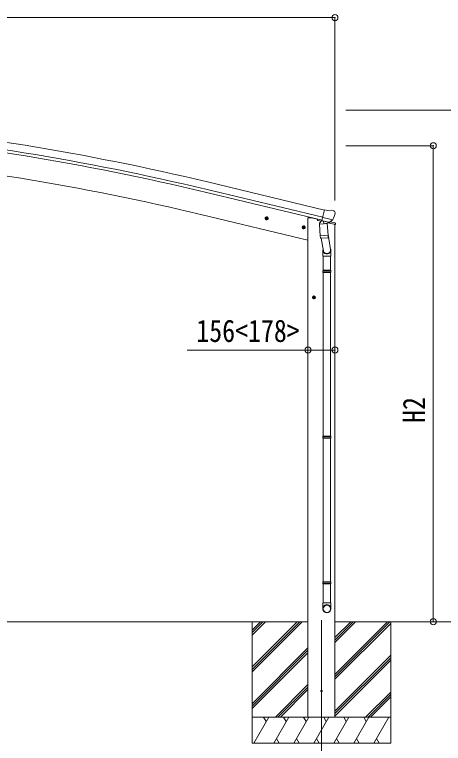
# Model space of a CAD drawing. Units: millimetres at full size; details may follow other scales. Extents: x -9783 to 9892, y -6828 to 6752.
# Drawn here: x -2405 to 70, y -1515 to 2688 of the extents above; entities that cross this region are included whole.
import ezdxf
from ezdxf.enums import TextEntityAlignment as Align

# ---------------------------------------------------------------- set-up
doc = ezdxf.new("R2010")
doc.units = ezdxf.units.MM
doc.header["$LTSCALE"] = 35
doc.header["$PDMODE"] = 32
doc.header["$PDSIZE"] = 35
for name, color, linetype, lineweight in [('0-0_0', 7, 'Continuous', 9), ('0-1_本体', 4, 'Continuous', 9), ('0-2_部品', 7, 'Continuous', 9), ('0-8_PARTS2', 2, 'Continuous', 9), ('0-A_寸法', 6, 'Continuous', 9)]:
    doc.layers.add(name, color=color, linetype=linetype, lineweight=lineweight)
doc.styles.add('ＭＳ ゴシック', font='')
doc.styles.get('ＭＳ ゴシック').set_extended_font_data('MS Gothic')

msp = doc.modelspace()

# ---------------------------------------------------------------- linework, layer by layer
at = {"layer": '0-0_0'}
for p, q in [((-7582.15, -813.2), (-713.18, -813.2)), ((-1034.73, -813.2), (-1034.73, -1513.2)), ((-1034.73, -1073.93), (-774, -813.2)), ((-1034.73, -1088.07), (-759.86, -813.2)), ((-1034.73, -1102.21), (-745.72, -813.2)), ((-1034.73, -890.08), (-957.85, -813.2)), ((-1034.73, -875.94), (-971.99, -813.2)), ((-1034.73, -861.8), (-986.15, -813.21)), ((-986.14, -813.21), (-986.13, -813.2)), ((-556.98, -932.83), (-437.35, -813.2)), ((-556.98, -918.69), (-451.49, -813.2)), ((-556.98, -904.55), (-465.63, -813.2)), ((-556.98, -1116.68), (-253.51, -813.21)), ((-556.98, -1130.82), (-239.37, -813.21)), ((-556.98, -1144.96), (-234.73, -822.71)), ((-556.48, -813.2), (-121.3, -813.2)), ((-234.73, -813.2), (-234.73, -1513.2)), ((-1034.73, -1286.06), (-712.48, -963.81)), ((-1034.73, -1300.2), (-712.48, -977.95)), ((-1034.73, -1314.34), (-712.48, -992.09)), ((-556.98, -1328.81), (-234.73, -1006.56)), ((-556.98, -1342.95), (-234.73, -1020.7)), ((-556.98, -1357.09), (-234.73, -1034.84)), ((-899.74, -1363.2), (-712.48, -1175.94)), ((-885.6, -1363.2), (-712.48, -1190.08)), ((-871.45, -1363.2), (-712.48, -1204.23)), ((-379.24, -1363.2), (-234.73, -1218.69)), ((-365.1, -1363.2), (-234.73, -1232.83)), ((-350.95, -1363.2), (-234.73, -1246.98)), ((-234.73, -1363.2), (-1034.73, -1363.2)), ((-1024.44, -1513.2), (-937.84, -1363.2)), ((-952.84, -1389.18), (-967.84, -1363.2)), ((-908.97, -1513.2), (-822.37, -1363.2)), ((-837.37, -1389.18), (-852.37, -1363.2)), ((-793.5, -1513.2), (-706.9, -1363.2)), ((-721.9, -1389.18), (-736.9, -1363.2)), ((-678.03, -1513.2), (-591.43, -1363.2)), ((-606.43, -1389.18), (-621.43, -1363.2)), ((-562.56, -1513.2), (-475.96, -1363.2)), ((-490.96, -1389.18), (-505.96, -1363.2)), ((-447.09, -1513.2), (-360.49, -1363.2)), ((-390.49, -1363.2), (-375.49, -1389.18)), ((-331.62, -1513.2), (-245.02, -1363.2)), ((-893.97, -1487.22), (-878.97, -1513.2)), ((-778.5, -1487.22), (-763.5, -1513.2)), ((-663.03, -1487.22), (-648.03, -1513.2)), ((-547.56, -1487.22), (-532.56, -1513.2)), ((-432.09, -1487.22), (-417.09, -1513.2)), ((-316.62, -1487.22), (-301.62, -1513.2)), ((-1034.73, -1513.2), (-234.73, -1513.2))]:
    msp.add_line(p, q, dxfattribs=at)
at = {"layer": '0-1_本体'}
for p, q in [((-616.5, 1561.03), (-1292.19, 1722.98)), ((-630.51, 1502.69), (-1306.17, 1664.64)), ((-626.58, 1519.05), (-1302.25, 1681)), ((-711.98, 1386.8), (-1322.79, 1533.44)), ((-712.31, 1516.8), (-712.31, -1363.2)), ((-556.31, 1477.83), (-556.31, -1363.2))]:
    msp.add_line(p, q, dxfattribs=at)
msp.add_lwpolyline([(-712.31, 1516.8), (-692.31, 1516.8), (-658.47, 1508.68)], dxfattribs=at)
for centre, radius, start, end in [((-4664.94, -12348.27), 14469.82, 76.52099, 85.02099), ((-4664.94, -12348.27), 14426.65, 76.52099, 85.02099), ((-4664.94, -12348.27), 14409.82, 76.52099, 85.02099), ((-4682.36, -12461.37), 14392.42, 76.50111, 84.99887)]:
    msp.add_arc(centre, radius, start, end, dxfattribs=at)
at = {"layer": '0-2_部品'}
for p, q in [((-590.1, 1556.74), (-616.03, 1562.97)), ((-590.1, 1556.74), (-576.84, 1559.44)), ((-562.36, 1556.25), (-575.54, 1559.42)), ((-940.78, 1510.74), (-960.23, 1515.41)), ((-957.8, 1514.82), (-952.64, 1520.27)), ((-955.67, 1507.63), (-957.8, 1514.82)), ((-952.84, 1503.35), (-948.17, 1522.8)), ((-952.64, 1520.27), (-945.34, 1518.52)), ((-945.34, 1518.52), (-943.21, 1511.32)), ((-569.1, 1505.12), (-626.61, 1518.93)), ((-559.26, 1554.01), (-555.41, 1547.71)), ((-555.04, 1545.43), (-555.32, 1544.28)), ((-658.47, 1509.45), (-658.47, 1506.14)), ((-635.75, 1496.74), (-654.64, 1501.28)), ((-646.17, 1479.57), (-600.49, 1482.76)), ((-641.5, 1412.73), (-646.17, 1479.57)), ((-631.76, 1501.34), (-645.07, 1486.02)), ((-645.07, 1486.02), (-644.63, 1479.68)), ((-630.81, 1501.4), (-631.76, 1501.34)), ((-627.73, 1498.93), (-629.26, 1499.3)), ((-591.03, 1490.12), (-627.73, 1498.93)), ((-621.78, 1497.11), (-620.76, 1482.5)), ((-593.57, 1488.11), (-619.38, 1481.67)), ((-602.26, 1485.94), (-602.03, 1482.66)), ((-600.49, 1482.76), (-595.81, 1415.93)), ((-553.92, 1477.1), (-596.62, 1487.35)), ((-588.66, 1489.65), (-596.18, 1491.45)), ((-592.86, 1489.89), (-592.81, 1489.15)), ((-589.5, 1489.75), (-591.03, 1490.12)), ((-585.95, 1490.21), (-569.57, 1504.7)), ((-582.42, 1493.2), (-556.22, 1486.9)), ((-553.92, 1483.99), (-553.92, 1477.1)), ((-726.95, 1458.99), (-746.4, 1463.66)), ((-743.98, 1463.08), (-738.81, 1468.52)), ((-741.84, 1455.88), (-743.98, 1463.08)), ((-739.01, 1451.6), (-734.34, 1471.05)), ((-738.81, 1468.52), (-731.51, 1466.77)), ((-731.51, 1466.77), (-729.38, 1459.57)), ((-641.5, 1412.73), (-595.81, 1415.93)), ((-641.49, 1412.73), (-640.6, 1400.04)), ((-596.8, 1401.32), (-638.49, 1398.41)), ((-634.98, 1398.65), (-622.33, 1323.72)), ((-596.15, 1420.81), (-581.63, 1333.04)), ((-594.95, 1403.46), (-595.82, 1415.93)), ((-595.35, 1402.1), (-595.35, 1402.1)), ((-625.48, 1330.54), (-625.48, 1295.88)), ((-579.48, 1295.88), (-579.48, 1330.23)), ((-625.48, 1295.88), (-579.48, 1295.88)), ((-623.48, 1295.88), (-623.48, 1213.36)), ((-581.48, 1295.88), (-581.48, 1213.36)), ((-625.48, 1211.36), (-624.48, 1213.36)), ((-625.48, 1211.36), (-579.48, 1211.36)), ((-625.48, 1211.36), (-625.48, 1203.36)), ((-625.48, 1203.36), (-579.48, 1203.36)), ((-625.48, 1203.36), (-624.48, 1201.36)), ((-624.48, 1213.36), (-580.48, 1213.36)), ((-624.48, 1201.36), (-580.48, 1201.36)), ((-623.48, 1201.36), (-623.48, 257.17)), ((-581.48, 1201.36), (-581.48, 257.17)), ((-579.48, 1211.36), (-580.48, 1213.36)), ((-687.98, 1057.3), (-667.98, 1057.3)), ((-684.48, 1061.05), (-677.98, 1064.8)), ((-677.98, 1047.3), (-677.98, 1067.3)), ((-677.98, 1064.8), (-671.48, 1061.05)), ((-671.48, 1053.55), (-677.98, 1049.79)), ((-671.48, 1061.05), (-671.48, 1053.55)), ((-625.48, 255.17), (-624.48, 257.17)), ((-625.48, 255.17), (-579.48, 255.17)), ((-625.48, 255.17), (-625.48, 247.17)), ((-624.48, 257.17), (-580.48, 257.17)), ((-579.48, 255.17), (-580.48, 257.17)), ((-625.48, 247.17), (-579.48, 247.17)), ((-625.48, 247.17), (-624.48, 245.17)), ((-624.48, 245.17), (-580.48, 245.17)), ((-623.48, 245.17), (-623.48, -582.75)), ((-581.48, 245.17), (-581.48, -582.75)), ((-625.48, -584.75), (-624.48, -582.75)), ((-625.48, -584.75), (-579.48, -584.75)), ((-625.48, -584.75), (-625.48, -592.75)), ((-624.48, -582.75), (-580.48, -582.75)), ((-579.48, -584.75), (-580.48, -582.75)), ((-625.48, -592.75), (-579.48, -592.75)), ((-625.48, -592.75), (-624.48, -594.75)), ((-624.48, -594.75), (-580.48, -594.75)), ((-623.48, -594.75), (-623.48, -704.75)), ((-581.48, -594.75), (-581.48, -704.75)), ((-625.48, -738.9), (-625.48, -704.75)), ((-625.48, -704.75), (-579.48, -704.75)), ((-579.48, -738.9), (-579.48, -704.75))]:
    msp.add_line(p, q, dxfattribs=at)
for points in [[(-621.46, 1497.52), (-631.18, 1499.86), (-616.03, 1562.97)], [(-943.21, 1511.32), (-948.37, 1505.88), (-955.67, 1507.63)], [(-621.46, 1497.52), (-621.23, 1497.37), (-596.46, 1491.42), (-596.18, 1491.45)], [(-568.83, 1505.7), (-569.41, 1504.86), (-569.57, 1504.7)], [(-729.38, 1459.57), (-734.55, 1454.13), (-741.84, 1455.88)], [(-579.48, 1211.36), (-579.48, 1203.36), (-580.48, 1201.36)], [(-677.98, 1049.79), (-684.48, 1053.55), (-684.48, 1061.05)], [(-579.48, 255.17), (-579.48, 247.17), (-580.48, 245.17)], [(-579.48, -584.75), (-579.48, -592.75), (-580.48, -594.75)]]:
    msp.add_lwpolyline(points, dxfattribs=at)
for centre, radius in [((-950.51, 1513.07), 8.5), ((-950.51, 1513.07), 7.7), ((-950.51, 1513.07), 6.5), ((-736.68, 1461.32), 8.5), ((-736.68, 1461.32), 7.7), ((-736.68, 1461.32), 6.5), ((-677.98, 1057.3), 8.5), ((-677.98, 1057.3), 7.7), ((-677.98, 1057.3), 6.5)]:
    msp.add_circle(centre, radius, dxfattribs=at)
at = {"layer": '0-2_部品', "color": 4}
msp.add_circle((-634.23, -1213.2), 4.5, dxfattribs=at)
at = {"layer": '0-2_部品'}
for centre, radius, start, end in [((-576.24, 1556.5), 3, 76.5, 101.5), ((-563.53, 1551.39), 5, 31.5, 76.5), ((-752.13, 1591.53), 202.4, 334.90875, 346.5), ((-653.47, 1506.14), 5, 180, 256.5), ((-629.14, 1499.78), 0.5, 221.23754, 256.5), ((-622.38, 1497.03), 0.604, 7.79405, 79.40158), ((-619.73, 1482.64), 1.03, 188.03431, 289.96103), ((-593.81, 1489.08), 1, 284, 4), ((-592.37, 1489.93), 0.5, 76.5, 184), ((-589.38, 1490.24), 0.5, 256.5, 291.76246), ((-556.92, 1483.99), 3, 0, 76.5), ((-638.63, 1400.4), 2, 190.53157, 274), ((-596.93, 1403.32), 2, 274, 322.59038), ((-596.89, 1403.29), 1.95, 322.52234, 4.95983)]:
    msp.add_arc(centre, radius, start, end, dxfattribs=at)
for centre, major_axis, ratio, start_param, end_param in [((-557.96, 1546.14), (1.57, -2.57), 0.99628, 0.7835347, 1.5707963), ((-587.96, 1492.57), (0.73, -2.92), 0.997631, 5.8041905, 5.8929484), ((-587.99, 1492.7), (-2.63, 3.16), 0.650902, 2.1145521, 2.1873627), ((-587.94, 1492.47), (0.73, -2.92), 0.997631, 5.965759, 6.7621801), ((-602.48, 1330.54), (-23, 0), 0.996195, 6.0000678, 10.0103449), ((-602.48, 1330.54), (-21, 0), 0.996195, 0.3319459, 3.3482706), ((-602.48, -737.15), (23, 0), 0.996195, 6.2831853, 9.424778), ((-602.48, -738.9), (23, 0), 0.996195, 6.2831853, 9.424778), ((-602.48, -738.9), (0, -23.43), 0.981806, 4.712389, 7.8539816)]:
    msp.add_ellipse(centre, major_axis=major_axis, ratio=ratio, start_param=start_param, end_param=end_param, dxfattribs=at)
msp.add_ellipse((-602.48, -738.9), major_axis=(-21, 0), ratio=0.996195, dxfattribs=at)
at = {"layer": '0-8_PARTS2'}
msp.add_line((-634.23, -803.99), (-634.23, -1654.23), dxfattribs=at)
at = {"layer": '0-A_寸法'}
for p, q in [((-556.31, 2670.7), (-7738.31, 2670.7)), ((-556.31, 2670.7), (-556.31, 1615.88)), ((565.98, 2136.38), (-493.47, 2136.38)), ((10.96, 1931.48), (-493.47, 1931.48)), ((10.96, -813.2), (10.96, 1931.48)), ((-712.31, 753.57), (-1408.47, 753.57)), ((-712.31, 753.57), (-556.31, 753.57)), ((10.96, -813.2), (-493.47, -813.2)), ((565.98, -813.2), (10.96, -813.2))]:
    msp.add_line(p, q, dxfattribs=at)
for p in [(-556.31, 2670.7), (10.96, 1931.48), (-712.31, 753.57), (-556.31, 753.57), (10.96, -813.2)]:
    msp.add_point(p, dxfattribs=at)

# ---------------------------------------------------------------- texts
at = {"layer": '0-A_寸法', "color": 7, "style": 'ＭＳ ゴシック', "width": 0.85}
msp.add_text('156<178>', height=129, dxfattribs=at).set_placement((-1356.31, 761.57), align=Align.BOTTOM_LEFT)
msp.add_text('H2', height=129, rotation=90, dxfattribs=at).set_placement((2.96, 333.14), align=Align.BOTTOM_LEFT)

doc.saveas('drawing.dxf')
